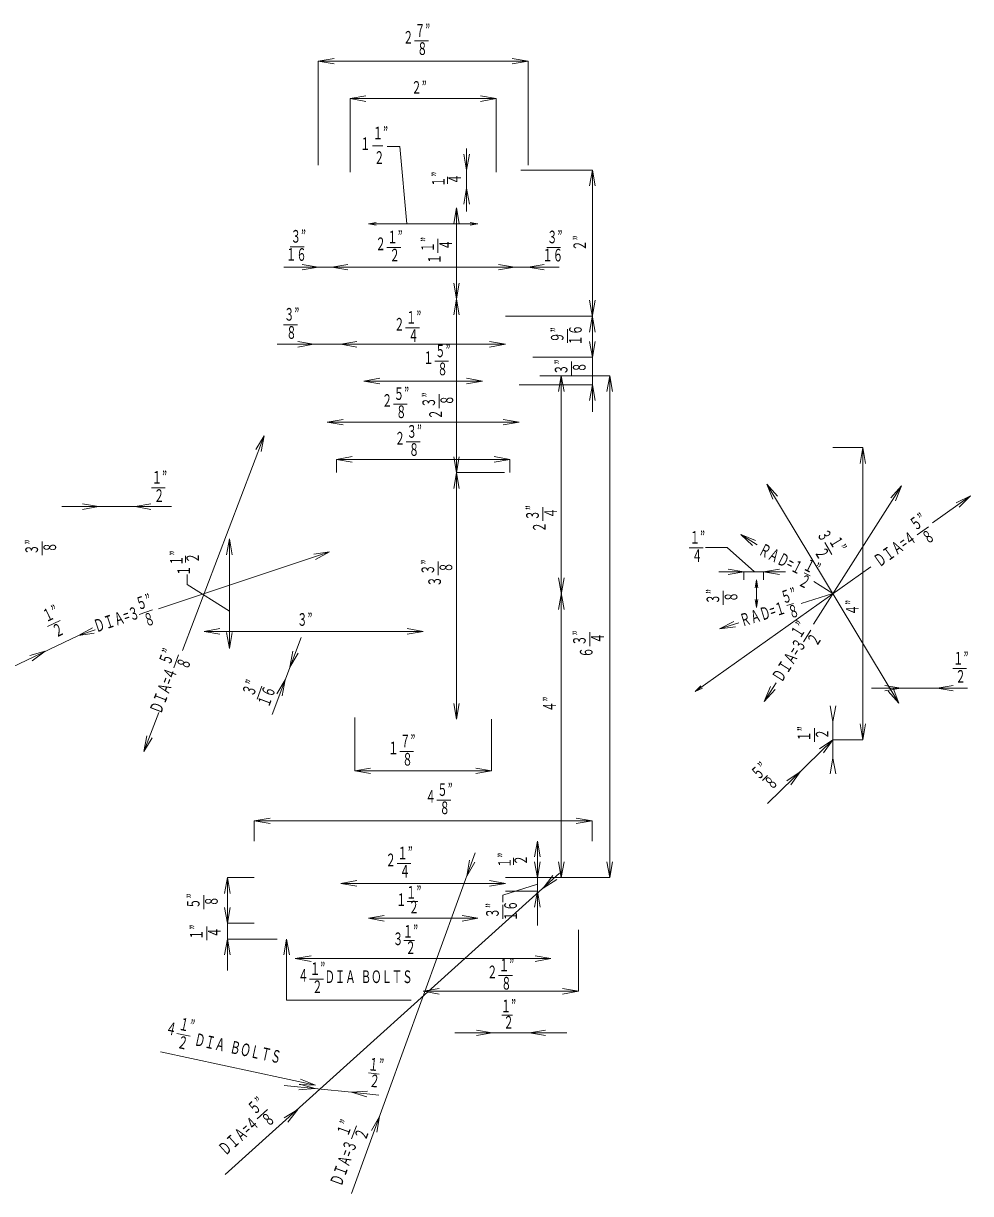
# Model space of a CAD drawing. Units: millimetres, scale not verified. Extents: x -574 to 574, y -406 to 12973.
# Drawn here: x 14.7 to 344.1, y 12566.4 to 12973.1 of the extents above; entities that cross this region are included whole.
import ezdxf
from ezdxf.enums import TextEntityAlignment as Align

# ---------------------------------------------------------------- set-up
doc = ezdxf.new("R2010")
doc.units = ezdxf.units.MM
doc.header["$LTSCALE"] = 2
doc.layers.add('0-2_寸法', color=2, linetype='Continuous', lineweight=18)
doc.styles.add('ＭＳ ゴシック', font='')
doc.styles.get('ＭＳ ゴシック').set_extended_font_data('MS Gothic')

msp = doc.modelspace()

# ---------------------------------------------------------------- linework, layer by layer
at = {"layer": '0-2_寸法'}
for p, q in [((150.695, 12967.011), (155.504, 12967.011)), ((117.185, 12959.965), (122.7, 12960.938)), ((117.185, 12923.787), (117.185, 12959.965)), ((117.185, 12959.965), (190.21, 12959.965)), ((117.185, 12959.965), (122.7, 12958.993)), ((190.21, 12959.965), (184.695, 12960.938)), ((190.21, 12959.965), (184.695, 12958.993)), ((190.21, 12923.787), (190.21, 12959.965)), ((128.298, 12946.963), (133.812, 12947.936)), ((128.298, 12921.329), (128.298, 12946.963)), ((128.298, 12946.963), (179.098, 12946.963)), ((128.298, 12946.963), (133.812, 12945.991)), ((179.098, 12946.963), (173.583, 12947.936)), ((179.098, 12946.963), (173.583, 12945.991)), ((179.098, 12921.329), (179.098, 12946.963)), ((136.07, 12930.519), (139.677, 12930.519)), ((141.197, 12930.28), (145.619, 12930.28)), ((145.619, 12930.28), (148.068, 12903.432)), ((168.824, 12922.128), (167.851, 12927.643)), ((168.824, 12929.639), (168.824, 12907.737)), ((168.824, 12922.128), (169.796, 12927.643)), ((212.55, 12922.128), (211.578, 12916.613)), ((212.55, 12922.128), (212.55, 12838.041)), ((162.106, 12917.376), (162.106, 12919.781)), ((168.824, 12915.778), (167.851, 12910.263)), ((168.824, 12915.778), (169.796, 12910.263)), ((165.296, 12909.022), (164.324, 12903.507)), ((165.296, 12909.022), (165.296, 12731.229)), ((165.296, 12909.022), (166.269, 12903.507)), ((134.648, 12903.432), (137.405, 12903.918)), ((134.648, 12903.432), (137.405, 12902.946)), ((134.648, 12903.432), (172.748, 12903.432)), ((172.748, 12903.432), (169.99, 12903.918)), ((172.748, 12903.432), (169.99, 12902.946)), ((158.848, 12893.398), (158.848, 12898.208)), ((107.49, 12895.467), (112.299, 12895.467)), ((141.098, 12895.234), (145.907, 12895.234)), ((196.661, 12895.243), (201.47, 12895.243)), ((105.292, 12888.373), (201.026, 12888.373)), ((117.185, 12888.373), (111.67, 12889.345)), ((117.185, 12888.373), (111.67, 12887.4)), ((121.948, 12888.373), (127.462, 12889.345)), ((121.948, 12888.373), (127.462, 12887.4)), ((185.448, 12888.373), (179.933, 12889.345)), ((185.448, 12888.373), (179.933, 12887.4)), ((190.21, 12888.373), (195.725, 12889.345)), ((190.21, 12888.373), (195.725, 12887.4)), ((164.324, 12882.787), (166.269, 12871.757)), ((166.269, 12882.787), (164.324, 12871.757)), ((213.522, 12865.813), (211.578, 12876.843)), ((211.578, 12865.813), (213.522, 12876.843)), ((182.273, 12871.328), (212.55, 12871.328)), ((105.179, 12868.358), (109.988, 12868.358)), ((147.592, 12867.279), (152.401, 12867.279)), ((203.947, 12862.021), (203.947, 12866.83)), ((102.989, 12861.562), (182.273, 12861.562)), ((115.598, 12861.562), (110.083, 12862.535)), ((115.598, 12861.562), (110.083, 12860.59)), ((125.123, 12861.562), (130.637, 12862.535)), ((125.123, 12861.562), (130.637, 12860.59)), ((182.273, 12861.562), (176.758, 12862.535)), ((182.273, 12861.562), (176.758, 12860.59)), ((212.55, 12857.04), (213.522, 12862.555)), ((157.726, 12855.672), (162.535, 12855.672)), ((205.295, 12850.813), (205.295, 12855.622)), ((133.06, 12848.764), (138.575, 12849.737)), ((174.335, 12848.764), (168.82, 12849.737)), ((194.236, 12850.648), (218.574, 12850.648)), ((201.739, 12850.648), (200.766, 12845.133)), ((201.739, 12850.648), (202.711, 12845.133)), ((201.739, 12676.195), (201.739, 12850.648)), ((218.574, 12850.648), (217.602, 12845.133)), ((133.06, 12848.764), (174.335, 12848.764)), ((133.06, 12848.764), (138.575, 12847.792)), ((174.335, 12848.764), (168.82, 12847.792)), ((212.55, 12847.515), (211.578, 12842)), ((143.357, 12840.799), (148.166, 12840.799)), ((159.242, 12839.384), (159.242, 12844.193)), ((120.36, 12834.489), (125.875, 12835.461)), ((120.36, 12834.489), (187.035, 12834.489)), ((120.36, 12834.489), (125.875, 12833.517)), ((187.035, 12834.489), (181.52, 12835.461)), ((187.035, 12834.489), (181.52, 12833.517)), ((98.392, 12829.779), (69.993, 12755.167)), ((98.392, 12829.779), (95.521, 12824.97)), ((98.392, 12829.779), (97.339, 12824.278)), ((147.809, 12827.662), (152.618, 12827.662)), ((306.576, 12825.683), (305.604, 12820.168)), ((123.535, 12821.569), (129.05, 12820.597)), ((164.324, 12822.462), (166.269, 12811.432)), ((166.269, 12822.462), (164.324, 12811.432)), ((183.86, 12821.569), (178.345, 12822.542)), ((183.86, 12816.947), (183.86, 12821.569)), ((181.955, 12816.947), (165.296, 12816.947)), ((273.22, 12812.946), (276.901, 12808.726)), ((273.22, 12812.946), (275.236, 12807.721)), ((319.134, 12736.82), (273.22, 12812.946)), ((320.066, 12812.368), (289.433, 12764.3)), ((320.066, 12812.368), (316.282, 12808.24)), ((320.066, 12812.368), (317.922, 12807.195)), ((59.176, 12811.665), (63.985, 12811.665)), ((344.064, 12808.896), (330.8, 12799.475)), ((344.064, 12808.896), (339.005, 12806.496)), ((344.064, 12808.896), (340.131, 12804.91)), ((28.105, 12805.157), (66.205, 12805.157)), ((40.805, 12805.157), (35.29, 12806.13)), ((40.805, 12805.157), (35.29, 12804.185)), ((53.505, 12805.157), (59.02, 12806.13)), ((53.505, 12805.157), (59.02, 12804.185)), ((195.322, 12800.176), (195.322, 12804.985)), ((325.511, 12795.312), (329.431, 12798.096)), ((21.182, 12788.257), (21.182, 12793.066)), ((86.326, 12793.933), (85.353, 12788.418)), ((86.326, 12793.933), (86.326, 12755.833)), ((86.326, 12793.933), (87.298, 12788.418)), ((264.12, 12795.473), (269.286, 12793.311)), ((264.12, 12795.473), (268.235, 12791.675)), ((269.794, 12791.829), (264.12, 12795.473)), ((293.372, 12792.65), (295.856, 12788.532)), ((121.186, 12789.402), (61.676, 12769.625)), ((71.059, 12785.677), (71.059, 12788.082)), ((121.186, 12789.402), (115.645, 12788.586)), ((121.186, 12789.402), (116.259, 12786.74)), ((246.245, 12790.804), (251.054, 12790.804)), ((158.928, 12781.274), (158.928, 12786.083)), ((248.29, 12740.87), (309.377, 12784.259)), ((200.766, 12780.398), (202.711, 12769.368)), ((202.711, 12780.398), (200.766, 12769.368)), ((256.547, 12782.464), (279.692, 12782.464)), ((265.253, 12782.464), (259.738, 12783.436)), ((272.069, 12782.464), (277.584, 12783.436)), ((272.069, 12779.646), (272.069, 12782.464)), ((272.069, 12782.464), (277.584, 12781.491)), ((286.133, 12782.13), (288.278, 12781.043)), ((258.067, 12771.027), (258.067, 12775.836)), ((269.579, 12779.646), (269.093, 12776.888)), ((269.579, 12779.646), (269.579, 12770.121)), ((269.579, 12779.646), (270.065, 12776.888)), ((296.177, 12774.883), (289.567, 12779.129)), ((269.579, 12770.121), (269.093, 12772.878)), ((269.579, 12770.121), (270.065, 12772.878)), ((296.177, 12774.883), (285.164, 12771.465)), ((54.972, 12767.69), (59.535, 12769.206)), ((280.214, 12770.734), (282.511, 12771.447)), ((23.09, 12763.512), (27.427, 12765.59)), ((256.757, 12762.648), (261.736, 12765.212)), ((263.44, 12764.722), (256.757, 12762.648)), ((33.81, 12760.364), (10.759, 12749.322)), ((33.81, 12760.364), (38.736, 12763.026)), ((33.81, 12760.364), (39.697, 12762.32)), ((33.81, 12760.364), (39.35, 12761.18)), ((77.498, 12761.777), (83.012, 12762.75)), ((77.498, 12761.777), (83.012, 12760.805)), ((86.326, 12755.833), (85.353, 12761.348)), ((86.326, 12755.833), (87.298, 12761.348)), ((101.192, 12732.862), (111.251, 12759.689)), ((153.698, 12761.777), (148.183, 12762.75)), ((211.635, 12756.639), (211.635, 12761.448)), ((256.757, 12762.648), (262.312, 12763.354)), ((285.91, 12758.118), (288.495, 12762.174)), ((22.284, 12754.843), (16.891, 12753.337)), ((22.284, 12754.843), (17.731, 12751.583)), ((66.943, 12749.083), (68.654, 12753.577)), ((107.388, 12749.387), (108.414, 12754.893)), ((107.388, 12749.387), (110.235, 12754.21)), ((337.857, 12748.813), (342.666, 12748.813)), ((105.716, 12744.928), (102.87, 12740.106)), ((105.716, 12744.928), (104.691, 12739.423)), ((272.288, 12737.398), (276.443, 12743.918)), ((95.954, 12738.211), (97.643, 12742.714)), ((248.29, 12740.87), (250.256, 12742.863)), ((248.29, 12740.87), (250.82, 12742.07)), ((272.288, 12737.398), (274.432, 12742.571)), ((272.288, 12737.398), (276.072, 12741.526)), ((309.602, 12742.038), (343.007, 12742.038)), ((319.777, 12742.038), (314.262, 12743.01)), ((319.777, 12742.038), (314.262, 12741.065)), ((319.134, 12736.82), (315.453, 12741.04)), ((319.134, 12736.82), (317.118, 12742.045)), ((332.477, 12742.038), (337.992, 12743.01)), ((332.477, 12742.038), (337.992, 12741.065)), ((165.296, 12731.229), (164.324, 12736.743)), ((165.296, 12731.229), (166.269, 12736.743)), ((296.177, 12730.433), (295.205, 12735.948)), ((296.177, 12730.433), (297.15, 12735.948)), ((56.603, 12719.987), (61.754, 12733.521)), ((129.885, 12731.824), (129.885, 12713.31)), ((177.51, 12731.229), (177.51, 12713.31)), ((289.749, 12723.336), (289.749, 12728.145)), ((296.177, 12730.433), (296.177, 12717.733)), ((306.576, 12724.083), (307.549, 12729.598)), ((56.603, 12719.987), (57.656, 12725.488)), ((56.603, 12719.987), (59.474, 12724.796)), ((296.177, 12724.083), (273.446, 12701.916)), ((296.177, 12724.083), (291.55, 12720.929)), ((296.177, 12724.083), (292.908, 12719.536)), ((296.177, 12724.083), (306.576, 12724.083)), ((145.533, 12720.001), (150.342, 12720.001)), ((296.177, 12717.733), (295.205, 12712.218)), ((296.177, 12717.733), (297.15, 12712.218)), ((129.885, 12713.31), (135.4, 12714.282)), ((129.885, 12713.31), (177.51, 12713.31)), ((129.885, 12713.31), (135.4, 12712.337)), ((177.51, 12713.31), (171.995, 12714.282)), ((177.51, 12713.31), (171.995, 12712.337)), ((271.745, 12709.962), (273.467, 12711.641)), ((284.812, 12713), (280.184, 12709.845)), ((284.812, 12713), (281.542, 12708.453)), ((158.489, 12703.139), (163.298, 12703.139)), ((94.96, 12695.907), (100.475, 12696.88)), ((94.96, 12695.907), (100.475, 12694.935)), ((94.96, 12695.907), (212.435, 12695.907)), ((94.96, 12695.907), (94.96, 12688.895)), ((212.435, 12695.907), (206.92, 12696.88)), ((212.435, 12695.907), (206.92, 12694.935)), ((212.435, 12695.907), (212.435, 12688.895)), ((193.433, 12688.895), (192.461, 12683.381)), ((193.433, 12688.895), (193.433, 12659.549)), ((193.433, 12688.895), (194.406, 12683.381)), ((171.795, 12684.756), (128.763, 12566.353)), ((168.881, 12676.736), (169.851, 12682.252)), ((185.127, 12680.667), (185.127, 12683.072)), ((144.609, 12681.086), (149.418, 12681.086)), ((168.881, 12676.736), (171.679, 12681.587)), ((193.433, 12676.195), (192.461, 12681.71)), ((193.433, 12676.195), (194.406, 12681.71)), ((201.739, 12676.195), (200.766, 12681.71)), ((201.739, 12676.195), (202.711, 12681.71)), ((218.574, 12676.195), (217.602, 12681.71)), ((218.574, 12676.195), (219.547, 12681.71)), ((85.624, 12676.195), (84.651, 12670.681)), ((201.103, 12677.684), (84.897, 12572.954)), ((85.624, 12676.195), (85.624, 12643.933)), ((94.96, 12676.195), (85.624, 12676.195)), ((85.624, 12676.195), (86.596, 12670.681)), ((125.123, 12674.17), (130.637, 12675.142)), ((125.123, 12674.17), (130.637, 12673.197)), ((182.273, 12674.17), (176.758, 12675.142)), ((218.574, 12676.195), (182.273, 12676.195)), ((195.398, 12672.543), (198.844, 12676.957)), ((195.398, 12672.543), (200.146, 12675.512)), ((77.377, 12665.229), (77.377, 12670.038)), ((193.433, 12671.433), (192.461, 12665.918)), ((148.109, 12667.924), (151.821, 12667.924)), ((181.396, 12661.877), (181.396, 12666.686)), ((85.624, 12660.32), (84.651, 12665.835)), ((85.624, 12660.32), (86.596, 12665.835)), ((134.648, 12662.064), (140.162, 12663.037)), ((134.648, 12662.064), (140.162, 12661.092)), ((172.748, 12662.064), (167.233, 12663.037)), ((78.434, 12654.397), (78.434, 12659.206)), ((94.96, 12660.32), (85.624, 12660.32)), ((85.624, 12654.805), (84.651, 12649.29)), ((102.898, 12654.805), (85.624, 12654.805)), ((85.624, 12654.805), (86.596, 12649.29)), ((106.216, 12654.805), (105.243, 12649.29)), ((106.216, 12654.805), (107.188, 12649.29)), ((147.002, 12654.354), (150.714, 12654.354)), ((109.248, 12648.047), (114.762, 12649.019)), ((109.248, 12648.047), (114.762, 12647.074)), ((198.148, 12648.047), (192.633, 12649.019)), ((179.915, 12642.155), (184.724, 12642.155)), ((114.196, 12640.928), (119.005, 12640.928)), ((153.698, 12636.66), (159.212, 12637.632)), ((207.673, 12636.66), (202.158, 12637.632)), ((153.698, 12636.66), (207.673, 12636.66)), ((153.698, 12636.66), (159.212, 12635.687)), ((181.05, 12628.421), (184.762, 12628.421)), ((68.019, 12622.027), (72.721, 12621.019)), ((164.747, 12622.237), (203.647, 12622.237)), ((177.713, 12622.237), (172.198, 12623.209)), ((177.713, 12622.237), (172.198, 12621.264)), ((190.68, 12622.237), (196.195, 12623.209)), ((190.68, 12622.237), (196.195, 12621.264)), ((116.228, 12604.049), (62.344, 12615.597)), ((116.228, 12604.049), (111.039, 12606.156)), ((134.735, 12608.278), (138.428, 12607.903)), ((105.376, 12603.94), (128.741, 12601.562)), ((116.106, 12602.848), (110.521, 12602.439)), ((116.228, 12604.049), (110.632, 12604.254)), ((116.106, 12602.848), (110.718, 12604.374)), ((128.725, 12601.567), (134.31, 12601.976)), ((128.725, 12601.567), (134.113, 12600.041)), ((128.725, 12601.567), (138.247, 12600.598)), ((95.941, 12592.376), (99.514, 12595.596)), ((110.065, 12595.637), (105.318, 12592.667)), ((110.065, 12595.637), (106.62, 12591.222)), ((138.514, 12593.184), (135.716, 12588.333)), ((138.514, 12593.184), (137.544, 12587.668)), ((128.826, 12585.365), (130.469, 12589.885))]:
    msp.add_line(p, q, dxfattribs=at)
for points in [[(187.67, 12922.128), (212.55, 12922.128), (213.522, 12916.613)], [(191.798, 12857.04), (212.55, 12857.04), (211.578, 12862.555)], [(218.574, 12676.195), (218.574, 12850.648), (219.547, 12845.133)], [(187.035, 12847.515), (212.55, 12847.515), (213.522, 12842)], [(296.177, 12825.683), (306.576, 12825.683), (307.549, 12820.168)], [(306.576, 12825.683), (306.576, 12724.083), (305.604, 12729.598)], [(123.535, 12816.947), (123.535, 12821.569), (129.05, 12822.542)], [(123.535, 12821.569), (183.86, 12821.569), (178.345, 12820.597)], [(251.903, 12790.92), (259.366, 12790.92), (268.875, 12782.464)], [(71.579, 12781.501), (71.579, 12778.082), (86.326, 12768.817)], [(265.253, 12779.646), (265.253, 12782.464), (259.738, 12781.491)], [(77.498, 12761.777), (153.698, 12761.777), (148.183, 12760.805)], [(125.123, 12674.17), (182.273, 12674.17), (176.758, 12673.197)], [(181.37, 12667.704), (181.37, 12670.096), (193.433, 12673.851)], [(182.273, 12671.433), (193.433, 12671.433), (194.406, 12665.918)], [(134.648, 12662.064), (172.748, 12662.064), (167.233, 12661.092)], [(207.673, 12658.02), (207.673, 12636.66), (202.158, 12635.687)], [(106.216, 12654.805), (106.216, 12633.558), (149.581, 12633.558)], [(109.248, 12648.047), (198.148, 12648.047), (192.633, 12647.074)]]:
    msp.add_lwpolyline(points, dxfattribs=at)

# ---------------------------------------------------------------- texts
at = {"layer": '0-2_寸法', "style": 'ＭＳ ゴシック', "width": 0.6}
for s, p in [('７”', (150.824, 12967.104)), ('２', (146.711, 12964.728)), ('８', (151.61, 12960.801)), ('２”', (149.589, 12947.327)), ('１”', (136.154, 12931.453)), ('１', (131.793, 12927.737)), ('２', (136.634, 12922.946)), ('３”', (107.619, 12895.559)), ('２', (137.114, 12892.951)), ('１”', (141.227, 12895.327)), ('３”', (196.79, 12895.336)), ('１６', (105.989, 12889.256)), ('２', (142.013, 12889.024)), ('１６', (195.16, 12889.033)), ('３”', (105.308, 12868.451)), ('１”', (147.721, 12867.372)), ('２', (143.608, 12864.996)), ('８', (106.093, 12862.148)), ('４', (148.507, 12861.069)), ('５”', (157.855, 12855.765)), ('１', (153.741, 12853.39)), ('８', (158.64, 12849.462)), ('５”', (143.486, 12840.892)), ('２', (139.373, 12838.517)), ('８', (144.272, 12834.589)), ('３”', (147.938, 12827.754)), ('２', (143.825, 12825.379)), ('８', (148.724, 12821.451)), ('１”', (59.305, 12811.757)), ('２', (60.09, 12805.455)), ('１”', (246.374, 12790.896)), ('４', (247.159, 12784.593)), ('３”', (109.859, 12762.388)), ('１”', (337.986, 12748.905)), ('２', (338.772, 12742.603)), ('１', (141.549, 12717.719)), ('７”', (145.662, 12720.094)), ('８', (146.448, 12713.791)), ('４', (154.504, 12700.856)), ('５”', (158.618, 12703.232)), ('８', (159.403, 12696.929)), ('１”', (144.738, 12681.179)), ('２', (140.624, 12678.804)), ('４', (145.523, 12674.876)), ('１', (144.283, 12664.966)), ('１”', (147.739, 12667.547)), ('２', (148.659, 12662.4)), ('１”', (146.632, 12653.978)), ('３', (143.176, 12651.396)), ('２', (147.552, 12648.306)), ('１”', (114.325, 12641.021)), ('２', (175.93, 12639.873)), ('１”', (180.044, 12642.248)), ('４', (110.211, 12638.646)), ('ＤＩＡ ＢＯＬＴＳ', (119.413, 12638.215)), ('８', (180.829, 12635.945)), ('２', (115.11, 12634.718)), ('１”', (180.68, 12628.044)), ('２', (181.599, 12622.372))]:
    msp.add_text(s, height=4.399, dxfattribs=at).set_placement(p, align=Align.BOTTOM_LEFT)
for s, rotation, p in [('１”', 90, (162.483, 12916.232)), ('４', 90, (168.155, 12917.152)), ('１”', 90, (158.756, 12893.527)), ('２”', 90, (211.655, 12894.075)), ('４', 90, (165.058, 12894.313)), ('１', 90, (161.131, 12889.414)), ('９”', 90, (203.854, 12862.15)), ('１６', 90, (210.157, 12861.136)), ('３”', 90, (205.203, 12850.942)), ('８', 90, (211.506, 12851.728)), ('３”', 90, (159.15, 12839.513)), ('８', 90, (165.452, 12840.299)), ('２', 90, (161.525, 12835.4)), ('３”', 90, (195.229, 12800.305)), ('４', 90, (201.532, 12801.091)), ('５”', 35.385, (325.562, 12795.462)), ('２', 90, (197.605, 12796.192)), ('３', 301.095, (289.36, 12794.883)), ('ＤＩＡ=４', 35.385, (313.182, 12782.866)), ('８', 35.385, (329.852, 12790.778)), ('３”', 90, (21.089, 12788.386)), ('ＲＡＤ=１', 333.133, (269.388, 12787.518)), ('１”', 301.095, (293.518, 12792.587)), ('８', 90, (27.392, 12789.172)), ('１”', 90, (71.436, 12784.533)), ('２', 90, (77.108, 12785.453)), ('２', 301.095, (288.527, 12788.659)), ('３”', 90, (158.835, 12781.403)), ('８', 90, (165.138, 12782.189)), ('１”', 333.133, (284.942, 12782.31)), ('１', 90, (73.955, 12781.035)), ('３', 90, (161.21, 12777.29)), ('２', 333.133, (283.199, 12776.835)), ('３”', 90, (257.975, 12771.156)), ('５”', 17.243, (279.233, 12770.035)), ('５”', 18.384, (55.065, 12767.818)), ('８', 90, (264.277, 12771.942)), ('ＲＡＤ=１', 17.243, (265.033, 12762.076)), ('４”', 90, (306.414, 12767.382)), ('１”', 25.596, (23.167, 12763.652)), ('ＤＩＡ=３', 18.384, (40.486, 12760.109)), ('８', 18.384, (57.798, 12762.085)), ('８', 17.243, (281.793, 12764.891)), ('２', 25.596, (26.598, 12758.307)), ('１”', 57.491, (285.901, 12758.277)), ('３”', 90, (211.542, 12756.768)), ('４', 90, (217.845, 12757.553)), ('２', 57.491, (291.639, 12755.552)), ('５”', 69.162, (66.903, 12749.236)), ('６', 90, (213.918, 12752.655)), ('ＤＩＡ=３', 57.491, (279.517, 12743.077)), ('８', 69.162, (73.073, 12747.728)), ('ＤＩＡ=４', 69.162, (63.776, 12732.377)), ('３”', 69.447, (95.913, 12738.364)), ('１６', 69.447, (101.242, 12734.625)), ('４”', 90, (201.156, 12733.789)), ('１”', 90, (289.656, 12723.465)), ('２', 90, (295.959, 12724.25)), ('５”', 44.28, (271.189, 12708.894)), ('８', 44.28, (275.808, 12705.475)), ('１”', 90, (185.504, 12679.523)), ('２', 90, (191.176, 12680.443)), ('５”', 90, (77.284, 12665.358)), ('８', 90, (83.587, 12666.143)), ('３”', 90, (181.303, 12662.006)), ('１６', 90, (187.606, 12661.004)), ('１”', 90, (78.342, 12654.526)), ('４', 90, (84.644, 12655.311)), ('４', 347.904, (63.645, 12620.63)), ('１”', 347.904, (68.165, 12622.09)), ('２', 347.904, (67.612, 12615.763)), ('ＤＩＡ ＢＯＬＴＳ', 347.904, (73.637, 12616.647)), ('１”', 354.189, (134.329, 12607.941)), ('２', 354.189, (134.67, 12602.205)), ('５”', 42.026, (95.975, 12592.531)), ('ＤＩＡ=４', 42.026, (85.857, 12578.388)), ('８', 42.026, (100.778, 12588.375)), ('１”', 70.027, (128.783, 12585.518)), ('２', 70.027, (134.975, 12584.103)), ('ＤＩＡ=３', 70.027, (126.533, 12568.188))]:
    msp.add_text(s, height=4.399, rotation=rotation, dxfattribs=at).set_placement(p, align=Align.BOTTOM_LEFT)

doc.saveas('drawing.dxf')
